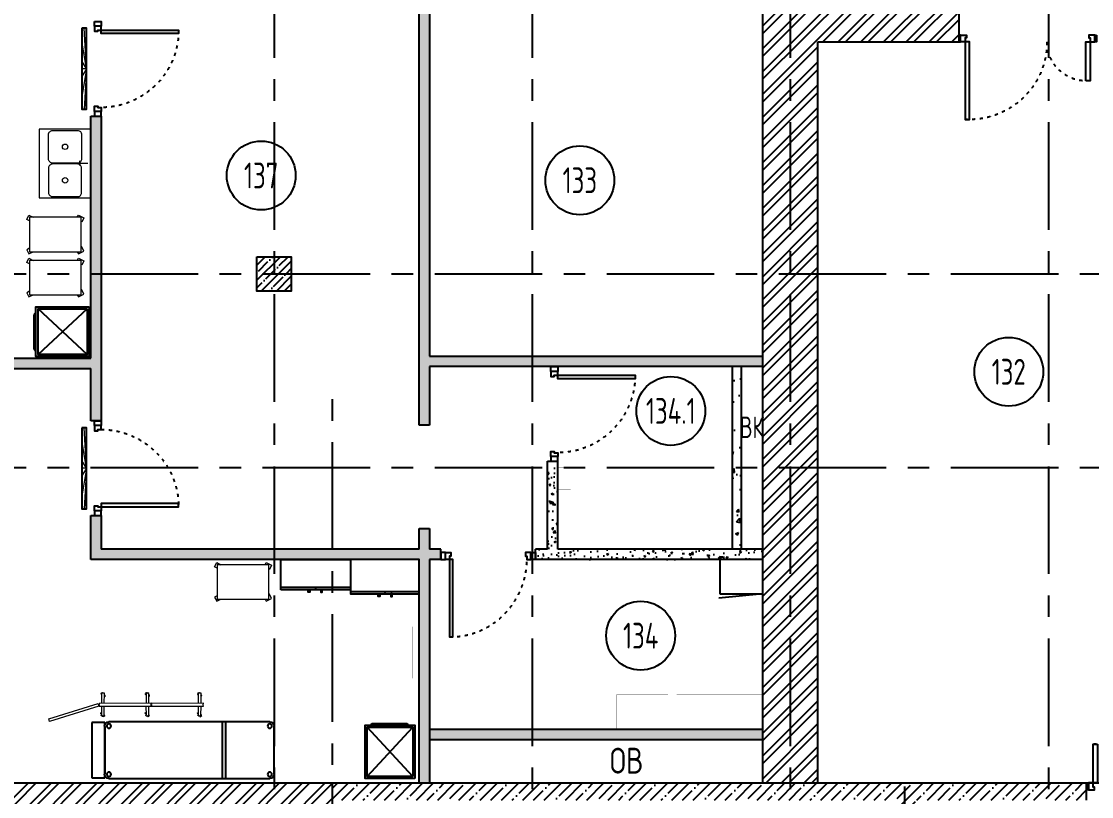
# Model space of a CAD drawing. Header units: millimetres. Extents: x -9318 to 9016603, y 0 to 838141.
# Drawn here: x 66465 to 78905, y 178933 to 187942 of the extents above; entities that cross this region are included whole.
import ezdxf
from ezdxf import colors
from ezdxf.entities.mleader import LeaderData, LeaderLine
from ezdxf.enums import TextEntityAlignment as Align
from ezdxf.math import Vec2, Vec3

# ---------------------------------------------------------------- set-up
doc = ezdxf.new("R2010")
doc.units = ezdxf.units.MM
for name, pattern in [('ACAD_ISO03W100', [30, 12, -18]), ('ADSK_Сверху', [450, 300, -150]), ('CENTER', [2, 1.25, -0.25, 0.25, -0.25])]:
    doc.linetypes.add(name, pattern=pattern)
for name, color, linetype, lineweight in [('АР_Номер помещения', 1, 'Continuous', 25), ('Сантехнические приборы', 7, 'Continuous', 9), ('ТХ_мебель передв', 250, 'Continuous', 13)]:
    doc.layers.add(name, color=color, linetype=linetype, lineweight=lineweight)
doc.layers.add('ТХ_обор_бытовое', color=14, linetype='Continuous')
doc.layers.add('ТХ_обор_мед', color=212, linetype='Continuous')
doc.styles.add('ICOCPEUR', font='isocpeur.ttf')
doc.styles.add('ISOCPEUR', font='isocpeur.ttf', dxfattribs={"width": 0.7})
pattern_1 = [(50, (275635.95, 96407.27), (215.17805, -18.82564), [22.5, -247.5]), (355, (275635.95, 96407.27), (-41.6254, 225.65764), [18, -198]), (100.45144, (275653.88, 96405.7), (173.55265, 206.832), [19.12206, -210.34263]), (46.1842, (275635.95, 96467.27), (320.1724, -49.65578), [33.75, -371.25]), (96.63564, (275662.63, 96463.14), (280.3986, 292.2356), [28.6831, -315.51413]), (351.18416, (275635.95, 96467.27), (280.3986, 292.2356), [27, -297]), (21, (275665.95, 96452.27), (179.07212, -120.78567), [22.5, -247.5]), (326, (275665.95, 96452.27), (72.9946, 217.54501), [18, -198]), (71.45144, (275680.87, 96442.2), (252.06671, 96.75935), [19.12206, -210.34263]), (37.5, (275635.95, 96407.274), (3.647957, 99.868156), [0, -195.6, 0, -201, 0, -198.75]), (7.5, (275635.95, 96407.27), (78.92086, 118.323514), [0, -114.6, 0, -191.1, 0, -75.75]), (327.5, (275569.05, 96407.274), (160.14673, -6.766462), [0, -75, 0, -234, 0, -310.5]), (317.5, (275539.05, 96407.27), (174.95585, 30.031495), [0, -97.5, 0, -155.4, 0, -220.5])]
pattern_2 = [(45, (-887844.57, 261230.07), (-132.58252, 132.58252), []), (45, (-887756.18, 261230.07), (-132.58252, 132.58252), [])]

# ---------------------------------------------------------------- blocks, each defined once
blk = doc.blocks.new('*U983')
at = {"color": 8}
blk.add_lwpolyline([(-100, 80), (-100, 980), (-140, 980), (-140, 80)], close=True, dxfattribs=at)
for points in [[(-1100, 0), (-1100, 80), (-1045, 80), (-1045, 0), (-1100, 0)], [(-1045, 80), (-1045, 0), (-985, 0), (-985, 40), (-1000, 40), (-1000, 80), (-1045, 80)], [(-55, 80), (-55, 0), (-115, 0), (-115, 40), (-100, 40), (-100, 80), (-55, 80)], [(0, 0), (0, 80), (-55, 80), (-55, 0), (0, 0)]]:
    blk.add_lwpolyline(points, dxfattribs=at)
at = {"color": 8, "linetype": 'ACAD_ISO03W100', "ltscale": 3}
blk.add_arc((-100, 80), 900, 90, 180, dxfattribs=at)
blk = doc.blocks.new('*U990')
at = {"color": 8}
blk.add_lwpolyline([(100, 80), (100, 980), (140, 980), (140, 80)], close=True, dxfattribs=at)
for points in [[(0, 0), (0, 80), (55, 80), (55, 0), (0, 0)], [(55, 80), (55, 0), (115, 0), (115, 40), (100, 40), (100, 80), (55, 80)], [(1045, 80), (1045, 0), (985, 0), (985, 40), (1000, 40), (1000, 80), (1045, 80)], [(1100, 0), (1100, 80), (1045, 80), (1045, 0), (1100, 0)]]:
    blk.add_lwpolyline(points, dxfattribs=at)
at = {"color": 8, "linetype": 'ACAD_ISO03W100', "ltscale": 3}
blk.add_arc((100, 80), 900, 0, 90, dxfattribs=at)
blk = doc.blocks.new('*U991')
at = {"color": 8}
blk.add_lwpolyline([(-100, 80), (-100, 980), (-140, 980), (-140, 80)], close=True, dxfattribs=at)
for points in [[(-1100, 0), (-1100, 80), (-1045, 80), (-1045, 0), (-1100, 0)], [(-1045, 80), (-1045, 0), (-985, 0), (-985, 40), (-1000, 40), (-1000, 80), (-1045, 80)], [(-55, 80), (-55, 0), (-115, 0), (-115, 40), (-100, 40), (-100, 80), (-55, 80)], [(0, 0), (0, 80), (-55, 80), (-55, 0), (0, 0)]]:
    blk.add_lwpolyline(points, dxfattribs=at)
at = {"color": 8, "linetype": 'ACAD_ISO03W100', "ltscale": 3}
blk.add_arc((-100, 80), 900, 90, 180, dxfattribs=at)
blk = doc.blocks.new('*U992')
at = {"color": 8}
blk.add_lwpolyline([(-100, 80), (-100, 980), (-140, 980), (-140, 80)], close=True, dxfattribs=at)
for points in [[(-1100, 0), (-1100, 80), (-1045, 80), (-1045, 0), (-1100, 0)], [(-1045, 80), (-1045, 0), (-985, 0), (-985, 40), (-1000, 40), (-1000, 80), (-1045, 80)], [(-55, 80), (-55, 0), (-115, 0), (-115, 40), (-100, 40), (-100, 80), (-55, 80)], [(0, 0), (0, 80), (-55, 80), (-55, 0), (0, 0)]]:
    blk.add_lwpolyline(points, dxfattribs=at)
at = {"color": 8, "linetype": 'ACAD_ISO03W100', "ltscale": 3}
blk.add_arc((-100, 80), 900, 90, 180, dxfattribs=at)
blk = doc.blocks.new('дверь 1600')
at = {"color": 8}
for points in [[(984199, -50491), (984119, -50491), (984119, -50511), (984199, -50511), (984199, -50491)], [(984119, -50511), (984199, -50511), (984199, -50581), (984169, -50581), (984169, -50566), (984119, -50566), (984119, -50511)], [(984119, -52071), (984199, -52071), (984199, -52001), (984169, -52001), (984169, -52016), (984119, -52016), (984119, -52071)], [(984199, -52091), (984119, -52091), (984119, -52071), (984199, -52071), (984199, -52091)]]:
    blk.add_lwpolyline(points, dxfattribs=at)
for points in [[(983669, -50615), (984119, -50615), (984119, -50566), (983669, -50566)], [(984119, -52016), (983219, -52016), (983219, -52016), (983219, -51966), (984119, -51966)]]:
    blk.add_lwpolyline(points, close=True, dxfattribs=at)
at = {"color": 8, "linetype": 'ACAD_ISO03W100', "ltscale": 3}
for centre, radius, start, end in [((984121, -50611), 455, 174.2504, 269.7078), ((984120, -51968), 902, 90.0605, 183.0273)]:
    blk.add_arc(centre, radius, start, end, dxfattribs=at)
blk = doc.blocks.new('_DotSmall')
at = {"color": 8, "linetype": 'ByBlock', "const_width": 0.5}
blk.add_lwpolyline([(-0.0625, 0, 1), (0.0625, 0, 1)], format="xyb", close=True, dxfattribs=at)
blk = doc.blocks.new('*U1042')
at = {"layer": 'АР_Номер помещения', "color": 8}
blk.add_circle((-16128, 3137), 400, dxfattribs=at)
at = {"color": 8, "style": 'ISOCPEUR', "width": 0.7, "flags": 1}
blk.add_attdef('КАТЕГОРИЯ', (-499, -2092), '', height=250, dxfattribs=at)
at = {"layer": 'АР_Номер помещения', "color": 8, "style": 'ISOCPEUR', "width": 0.7}
blk.add_attdef('НОМЕР_ПОМЕЩЕНИЯ', text='', height=300, dxfattribs=at).set_placement((-16128, 3137), align=Align.MIDDLE_CENTER)
blk = doc.blocks.new('*U1044')
at = {"layer": 'АР_Номер помещения', "color": 8}
blk.add_circle((-20965, 2209), 400, dxfattribs=at)
at = {"color": 8, "style": 'ISOCPEUR', "width": 0.7, "flags": 1}
blk.add_attdef('КАТЕГОРИЯ', (-499, -2092), '', height=250, dxfattribs=at)
at = {"layer": 'АР_Номер помещения', "color": 8, "style": 'ISOCPEUR', "width": 0.7}
blk.add_attdef('НОМЕР_ПОМЕЩЕНИЯ', text='', height=300, dxfattribs=at).set_placement((-20965, 2209), align=Align.MIDDLE_CENTER)
blk = doc.blocks.new('*U1045')
at = {"layer": 'АР_Номер помещения', "color": 8}
blk.add_circle((-16480, 4131), 400, dxfattribs=at)
at = {"color": 8, "style": 'ISOCPEUR', "width": 0.7, "flags": 1}
blk.add_attdef('КАТЕГОРИЯ', (-499, -2092), '', height=250, dxfattribs=at)
at = {"layer": 'АР_Номер помещения', "color": 8, "style": 'ISOCPEUR', "width": 0.7}
blk.add_attdef('НОМЕР_ПОМЕЩЕНИЯ', text='', height=300, dxfattribs=at).set_placement((-16480, 4131), align=Align.MIDDLE_CENTER)
blk = doc.blocks.new('*U1004')
at = {"layer": 'АР_Номер помещения', "color": 8}
blk.add_circle((-17373, 1251), 400, dxfattribs=at)
at = {"color": 8, "style": 'ISOCPEUR', "width": 0.7, "flags": 1}
blk.add_attdef('КАТЕГОРИЯ', (-499, -2092), '', height=250, dxfattribs=at)
at = {"layer": 'АР_Номер помещения', "color": 8, "style": 'ISOCPEUR', "width": 0.7}
blk.add_attdef('НОМЕР_ПОМЕЩЕНИЯ', text='', height=300, dxfattribs=at).set_placement((-17373, 1251), align=Align.MIDDLE_CENTER)
blk = doc.blocks.new('*U1005')
at = {"layer": 'АР_Номер помещения', "color": 8}
blk.add_circle((-17741, 1625), 400, dxfattribs=at)
at = {"color": 8, "style": 'ISOCPEUR', "width": 0.7, "flags": 1}
blk.add_attdef('КАТЕГОРИЯ', (-499, -2092), '', height=250, dxfattribs=at)
at = {"layer": 'АР_Номер помещения', "color": 8, "style": 'ISOCPEUR', "width": 0.7}
blk.add_attdef('НОМЕР_ПОМЕЩЕНИЯ', text='', height=300, dxfattribs=at).set_placement((-17741, 1625), align=Align.MIDDLE_CENTER)
blk = doc.blocks.new('Мойка двухсекционная 800')
at = {"layer": 'Сантехнические приборы', "color": 8}
for p, q in [((129, 161), (928, 161)), ((528, 135), (528, 0)), ((552, 44), (498, 44))]:
    blk.add_line(p, q, dxfattribs=at)
blk.add_lwpolyline([(928, 171), (129, 171), (129, -429), (928, -429)], close=True, dxfattribs=at)
for points in [[(476, -321), (191, -321, -0.414214), (144, -274), (144, 15, -0.414214), (191, 63), (476, 63, -0.414214), (523, 15), (523, -274, -0.414214)], [(581, -321), (866, -321, 0.414214), (913, -274), (913, 15, 0.414214), (866, 63), (581, 63, 0.414214), (533, 15), (533, -274, 0.414214)]]:
    blk.add_lwpolyline(points, format="xyb", close=True, dxfattribs=at)
for centre in [(333, -129), (723, -129)]:
    blk.add_circle(centre, 31.9, dxfattribs=at)
blk = doc.blocks.new('У240')
at = {"layer": 'ТХ_обор_бытовое', "color": 8, "lineweight": 0, "ltscale": 100, "transparency": 33554687, "const_width": 2}
blk.add_lwpolyline([(259065, 2932), (259065, 3192), (259215, 3192), (259215, 2932)], close=True, dxfattribs=at)
blk = doc.blocks.new('Шкаф для ПУИ 500х400')
at = {"color": 8}
blk.add_line((400, 0), (450, -510), dxfattribs=at)
blk.add_lwpolyline([(400, -500), (400, 0), (0, 0), (0, -500)], close=True, dxfattribs=at)
blk = doc.blocks.new('У204-3')
at = {"layer": 'ТХ_мебель передв', "color": 8, "ltscale": 100, "const_width": 2}
blk.add_lwpolyline([(-241363, 82602.5), (-240363, 82602.5), (-240363, 82202.5), (-241363, 82202.5)], close=True, dxfattribs=at)
blk = doc.blocks.new('У334')
at = {"layer": 'ТХ_мебель передв', "color": 8, "const_width": 2}
blk.add_lwpolyline([(-178809, 137816), (-178209, 137816), (-178209, 137416), (-178809, 137416)], close=True, dxfattribs=at)
blk = doc.blocks.new('МО482')
at = {"color": 8, "ltscale": 100}
for p, q in [((7028623, 1188374), (7029195, 1188902)), ((7029238, 1188844), (7029238, 1188441))]:
    blk.add_line(p, q, dxfattribs=at)
at = {"color": 8}
blk.add_line((7028623, 1188902), (7029195, 1188374), dxfattribs=at)
at = {"color": 8, "ltscale": 100}
for points in [[(7028599, 1188348), (7028599, 1188928), (7029219, 1188928), (7029219, 1188348)], [(7028623, 1188374), (7028623, 1188902), (7029195, 1188902), (7029195, 1188374)]]:
    blk.add_lwpolyline(points, close=True, dxfattribs=at)
for centre, start, end in [((7029219, 1188839), 13.6333, 89.6875), ((7029219, 1188446), 270.3125, 346.3667)]:
    blk.add_arc(centre, 20.2, start, end, dxfattribs=at)
blk = doc.blocks.new('М038')
at = {"layer": 'ТХ_обор_мед', "color": 8, "lineweight": 0, "const_width": 2}
blk.add_lwpolyline([(-244299, 81707), (-244299, 81787), (-243699, 81787), (-243699, 81707)], close=True, dxfattribs=at)
blk = doc.blocks.new('шкаф 800х350')
at = {"color": 8, "extrusion": (-6.19742e-05, 0.000470712, 1)}
blk.add_line((-6076, 23245, -1), (-6076, 22435, -1), dxfattribs=at)
at = {"color": 8}
blk.add_line((-6076, 22840, -1), (-6104, 22839, -1), dxfattribs=at)
blk.add_lwpolyline([(-6104, 22435), (-5752, 22435), (-5752, 23245), (-6104, 23245)], close=True, dxfattribs=at)
at = {"color": 8, "extrusion": (-6.19742e-05, 0.000470712, 1), "elevation": 11}
for points in [[(-6104, 22917), (-6104, 22901), (-6132, 22901), (-6132, 22917)], [(-6104, 22755), (-6104, 22772), (-6132, 22772), (-6132, 22755)]]:
    blk.add_lwpolyline(points, close=True, dxfattribs=at)
blk = doc.blocks.new('шкаф 800х400')
at = {"color": 8, "extrusion": (-6.19742e-05, 0.000470712, 1)}
blk.add_line((33914, 27217, 0), (33914, 26417, 0), dxfattribs=at)
at = {"color": 8}
blk.add_line((33914, 26817, 0), (33886, 26816, 0), dxfattribs=at)
at = {"color": 8, "elevation": 1}
blk.add_lwpolyline([(33886, 26417), (34286, 26417), (34286, 27217), (33886, 27217)], close=True, dxfattribs=at)
at = {"color": 8, "extrusion": (-6.19742e-05, 0.000470712, 1), "elevation": 11}
for points in [[(33886, 26894), (33886, 26877), (33858, 26877), (33858, 26894)], [(33886, 26732), (33886, 26748), (33858, 26748), (33858, 26732)]]:
    blk.add_lwpolyline(points, close=True, dxfattribs=at)
blk = doc.blocks.new('A$C037C7971')
at = {"color": 8, "lineweight": 18}
for q in [(0, 27), (148, 0), (381, 0), (471, 0), (942, 27), (794, 0), (561, 0)]:
    blk.add_line((471, 54), q, dxfattribs=at)
at = {"color": 8}
blk.add_lwpolyline([(0, 0), (942, 0), (942, 54), (0, 54)], close=True, dxfattribs=at)
blk = doc.blocks.new('137')
at = {"color": 8, "extrusion": (0.000470712, 6.19742e-05, 1)}
for p, q in [((7031710, 1186294, 0), (7031710, 1188164, 0)), ((7031760, 1188214, 0), (7032320, 1188214, 0)), ((7032370, 1188164, 0), (7032370, 1186294, 0)), ((7031715, 1187654, 0), (7032365, 1187654, 0)), ((7031715, 1187614, 0), (7032365, 1187614, 0)), ((7032315, 1186244, 0), (7031765, 1186244, 0))]:
    blk.add_line(p, q, dxfattribs=at)
at = {"color": 8, "linetype": 'ADSK_Сверху', "ltscale": 25, "elevation": 0}
blk.add_lwpolyline([(7031718, 1186244), (7032361, 1186244), (7032361, 1186094), (7031718, 1186094)], close=True, dxfattribs=at)
at = {"color": 8, "extrusion": (0.000470712, 6.19742e-05, 1)}
for centre in [(7031759, 1188163, 3384), (7032319, 1188163, 3384), (7031759, 1186293, 3384), (7032319, 1186293, 3384)]:
    blk.add_circle(centre, 25, dxfattribs=at)
for centre, start, end in [((7031759, 1188163, 3384), 90, 180), ((7032319, 1188163, 3384), 360, 90), ((7031759, 1186293, 3384), 180, 270), ((7032319, 1186293, 3384), 270, 360)]:
    blk.add_arc(centre, 50, start, end, dxfattribs=at)
blk = doc.blocks.new('ширма')
at = {"color": 8, "lineweight": 0}
for points in [[(1095, 1356), (1109, 1375)], [(1102, 1366), (1100, 1377), (1120, 1382), (1121, 1371)], [(1118, 1373), (1203, 1307)], [(858, 845), (849, 852), (1220, 1329), (1231, 1318), (1245, 1309), (874, 833), (865, 840)], [(1183, 1282), (1098, 1348)], [(1124, 1328), (1112, 1327), (1111, 1338)], [(1290, 1199), (1292, 1188), (1300, 1191), (1208, 1262)], [(1228, 1288), (1319, 1217)], [(1288, 1241), (1299, 1242), (1303, 1229)], [(1320, 1211), (1305, 1192), (1311, 1193), (1310, 1198)], [(722, 876), (736, 895)], [(729, 886), (728, 897), (747, 902), (748, 891)], [(745, 894), (830, 827)], [(485, 365), (476, 373), (847, 849), (859, 839), (872, 829), (501, 353), (492, 360)], [(810, 802), (726, 868)], [(751, 849), (740, 847), (738, 859)], [(917, 719), (919, 708), (927, 712), (836, 783)], [(855, 808), (946, 737)], [(915, 761), (926, 763), (931, 749)], [(947, 731), (932, 712), (938, 713), (937, 719)], [(405, 469), (419, 488)], [(493, 395), (408, 461)], [(414, 482), (414, 487), (433, 492), (434, 481)], [(434, 441), (426, 438), (421, 451)], [(428, 486), (513, 420)], [(610, 304), (518, 375)], [(538, 400), (629, 330)], [(481, 360), (474, 370), (-20, 26), (0, 0), (494, 344), (487, 355)], [(598, 354), (611, 359), (614, 342)], [(630, 324), (615, 305)]]:
    blk.add_lwpolyline(points, dxfattribs=at)
blk.add_lwpolyline([(622, 303, 0.044658), (623, 314), (623, 309), (604, 304), (603, 309)], format="xyb", dxfattribs=at)
blk.add_circle((487, 358), 5.98, dxfattribs=at)
for centre, radius, start, end in [((1160, 1359), 57.8, 167.5769, 181.964), ((1116, 1367), 5.98, 52.0998, 142.1), ((1074, 1339), 57.8, 22.2117, 38.7405), ((1101, 1348), 5.98, 142.0998, 232.1), ((1160, 1359), 57.8, 198.1191, 218.7405), ((1338, 1225), 57.8, 201.5634, 218.7404), ((1302, 1192), 5.98, 232.0998, 322.1), ((1256, 1203), 57.8, 18.707, 38.7405), ((1256, 1203), 57.8, 347.5771, 354.9821), ((1317, 1211), 5.98, 322.0998, 52.1), ((728, 869), 5.98, 142.0998, 232.1), ((787, 879), 57.8, 167.5769, 181.964), ((743, 888), 5.98, 52.0998, 142.1), ((701, 860), 57.8, 22.2117, 38.7405), ((787, 879), 57.8, 198.1191, 218.7405), ((883, 723), 57.8, 18.707, 38.7405), ((965, 745), 57.8, 201.5634, 218.7404), ((930, 712), 5.98, 232.0998, 322.1), ((883, 723), 57.8, 347.5771, 354.9821), ((944, 731), 5.98, 322.0998, 52.1), ((411, 461), 5.98, 142.0998, 232.1), ((470, 471), 57.8, 167.5772, 180.3158), ((470, 471), 57.8, 198.8826, 218.7406), ((426, 480), 5.98, 52.0998, 142.1), ((384, 452), 57.8, 21.3711, 38.7405), ((651, 335), 57.8, 204.4307, 218.7406), ((612, 305), 5.98, 232.0998, 322.1), ((566, 316), 57.8, 16.2517, 38.7404), ((627, 324), 5.98, 322.0998, 52.1)]:
    blk.add_arc(centre, radius, start, end, dxfattribs=at)
blk = doc.blocks.new('ММ005 600х400')
at = {"color": 8, "lineweight": 5, "extrusion": (-0.000470712, -6.19742e-05, 1), "elevation": -23}
for points in [[(52069, -20459), (52043, -20446), (52075, -20383), (52125, -20408), (52123, -20413)], [(52109, -21015), (52093, -21046), (52043, -21021), (52069, -20971)]]:
    blk.add_lwpolyline(points, dxfattribs=at)
at = {"color": 8, "lineweight": 5, "extrusion": (0.000470712, -6.19742e-05, 1), "elevation": 26}
for points in [[(52469, -20459), (52494, -20446), (52463, -20383), (52413, -20408), (52415, -20413)], [(52429, -21015), (52445, -21046), (52494, -21021), (52469, -20971)]]:
    blk.add_lwpolyline(points, dxfattribs=at)
at = {"color": 8, "lineweight": 5}
blk.add_lwpolyline([(52069, -21015), (52469, -21015), (52469, -20415), (52069, -20415)], close=True, dxfattribs=at)

msp = doc.modelspace()

# ---------------------------------------------------------------- hatches: boundary and pattern name
at = {"ltscale": 100}
h = msp.add_hatch(dxfattribs=at)
h.set_pattern_fill('AR-CONC', color=256, scale=30)
h.set_pattern_definition(pattern_1)
h.paths.add_polyline_path([(71209.58, 188222.96), (73678.44, 188222.96), (73678.44, 188342.96), (69827.11, 188342.96), (69827.16, 188222.96), (71089.58, 188222.96), (71089.6, 183247.91), (71209.6, 183247.91), (71209.59, 183930), (75081.08, 183930), (75081.91, 183930.83), (75081.91, 184050), (71209.59, 184050)])
h = msp.add_hatch(dxfattribs=at)
h.set_pattern_fill('ANSI32', color=256, scale=500)
h.set_pattern_definition(pattern_2)
h.paths.add_polyline_path([(77362.07, 188342.96), (75081.91, 188342.96), (75082.03, 179093.04), (75722.03, 179092.87), (75721.91, 187702.15), (77362.07, 187703.77)])
h = msp.add_hatch(dxfattribs=at)
h.set_pattern_fill('AR-CONC', color=256, scale=30)
h.set_pattern_definition(pattern_1)
h.paths.add_polyline_path([(67392.16, 186842.15), (67272.16, 186842.14), (67273.07, 184027.96), (63721.91, 184027.96), (63721.91, 183907.96), (67271.57, 183907.96), (67272.19, 183299.23), (67392.19, 183299.23)])
h = msp.add_hatch(dxfattribs=at)
h.set_pattern_fill('ANSI35', color=256, scale=500)
h.set_pattern_definition([(45, (-887850.06, 225079.43), (-88.388348, 88.388348), []), (45, (-887761.68, 225079.43), (-88.388348, 88.388348), [156.25, -31.25, 0, -31.25])])
h.paths.add_polyline_path([(69602.03, 185207.96), (69202.03, 185207.96), (69202.03, 184807.96), (69602.03, 184807.96)])
h = msp.add_hatch(dxfattribs=at)
h.set_pattern_fill('AR-CONC', color=256, scale=2)
h.set_pattern_definition([(50, (-405281.67, 11458.7), (364.36934, -31.87817), [38.1, -419.1]), (355, (-405281.67, 11458.7), (-70.48684, 382.1137), [30.48, -335.28117]), (100.451445, (-405251.3, 11456.04), (293.8825, 350.2355), [32.38002, -356.1805]), (46.1842, (-405281.67, 11560.3), (542.1581, -84.08466), [57.15, -628.65]), (96.63556, (-405236.5, 11553.3), (474.80827, 494.85225), [48.57005, -534.2712]), (351.18415, (-405281.67, 11560.3), (474.80827, 494.85225), [45.71993, -502.91946]), (21, (-405230.87, 11534.9), (303.22878, -204.5304), [38.1, -419.1]), (326, (-405230.87, 11534.9), (123.60406, 368.37593), [30.48, -335.28]), (71.451445, (-405205.6, 11517.85), (426.83284, 163.84554), [32.38002, -356.17988]), (37.5, (-405281.67, 11458.69), (6.177207, 169.110078), [0, -331.216, 0, -340.36, 0, -336.55]), (7.5, (-405281.67, 11458.7), (133.639325, 200.36115), [0, -194.056, 0, -323.596, 0, -128.27]), (327.5, (-405394.95, 11458.69), (271.18119, -11.457488), [0, -127, 0, -396.24, 0, -525.78]), (317.5, (-405445.75, 11458.7), (296.25836, 50.85298), [0, -165.1, 0, -263.144, 0, -373.38])])
h.paths.add_polyline_path([(74733.09, 183928.66), (74732.32, 181806.7), (74831.09, 181808.03), (74831.88, 183930)])
h = msp.add_hatch(dxfattribs=at)
h.set_pattern_fill('AR-CONC', color=256, scale=30)
h.set_pattern_definition(pattern_1)
h.paths.add_polyline_path([(75081.91, 181808.01), (72698.04, 181808.27), (72698.46, 182829.92), (72687.69, 182829.96), (72697.93, 182829.95), (72698.46, 182829.95), (72697.93, 182829.95), (72687.69, 182829.96), (72698.46, 182829.95), (72578.88, 182829.89), (72578.04, 181808.17), (72439.98, 181808.01), (72439.97, 181688.01), (75081.91, 181688.01)])
h = msp.add_hatch(dxfattribs=at)
h.set_pattern_fill('AR-CONC', color=256, scale=30)
h.set_pattern_definition(pattern_1)
h.paths.add_polyline_path([(71339.97, 181808.01), (71209.6, 181808.01), (71209.6, 182047.9), (71089.6, 182047.9), (71089.6, 181808.01), (67392.18, 181808.01), (67392.15, 182199.23), (67272.15, 182199.22), (67272.18, 181688.01), (71089.6, 181688.01), (71089.63, 179092.97), (71209.63, 179092.94), (71209.62, 179680.34), (71209.62, 179595.34), (75081.46, 179595.32), (75082.14, 179715.34), (71209.39, 179715.34), (71209.6, 181688.01), (71339.97, 181688.01)])
h = msp.add_hatch(dxfattribs=at)
h.set_pattern_fill('ANSI32', color=256, scale=500)
h.set_pattern_definition(pattern_2)
h.paths.add_polyline_path([(63721.85, 180107.96), (63081.92, 180107.96), (63081.91, 178452.94), (70082.1, 178452.97), (70082.1, 179092.97), (63721.97, 179092.95)])
h = msp.add_hatch(dxfattribs=at)
h.set_pattern_fill('ANSI35', color=256, scale=700)
h.set_pattern_definition([(45, (-874914.5, 227326.55), (-123.743687, 123.743687), []), (45, (-874790.76, 227326.55), (-123.743687, 123.743687), [218.75, -43.75, 0, -43.75])])
h.paths.add_polyline_path([(70282.1, 178892.96), (76657.1, 178892.96), (76657.1, 171068.11), (76857.1, 171068.11), (76857.1, 178892.96), (78847.1, 178892.96), (78847.1, 179092.96), (70082.1, 179092.96), (70082.09, 178892.96), (70282.09, 178892.96)])

# ---------------------------------------------------------------- linework, layer by layer
at = {"linetype": 'CENTER', "ltscale": 1000}
for p, q in [((69402.03, 230770.43), (69402.03, 175038.08)), ((72402.03, 230770.43), (72402.03, 175038.08)), ((75402.03, 230770.43), (75402.03, 175038.08)), ((78402.03, 230770.43), (78402.03, 175038.08)), ((51268.34, 185007.96), (134446.74, 185007.96)), ((70082.1, 149801.69), (70082.1, 183685.62)), ((51268.34, 182757.96), (134446.74, 182757.96)), ((76732.1, 149801.69), (76732.1, 179184.22)), ((51268.34, 179092.96), (134865.51, 179092.96))]:
    msp.add_line(p, q, dxfattribs=at)
at = {"ltscale": 100}
for p, q in [((75081.91, 179092.96), (75081.91, 188342.96)), ((77362.07, 188342.96), (77362.07, 187702.96)), ((75721.91, 187702.96), (77362.07, 187702.96)), ((75721.91, 179092.96), (75721.91, 187702.96)), ((63721.91, 179092.96), (78847.1, 179092.96)), ((70082.1, 161222.96), (70082.1, 179092.96)), ((78847.1, 178892.96), (78847.1, 179092.96))]:
    msp.add_line(p, q, dxfattribs=at)
for points in [[(71089.6, 183247.9), (71089.57, 188222.96)], [(71209.57, 188222.96), (71209.59, 184050)], [(67272.16, 186842.14), (67392.16, 186842.15)], [(67273.07, 184027.96), (67272.16, 186842.14)], [(67392.16, 186842.15), (67392.19, 183299.23)], [(63721.91, 184027.96), (67273.07, 184027.96)], [(71209.59, 184050), (75081.91, 184050)], [(63721.91, 183907.96), (67271.57, 183907.96)], [(67272.19, 183299.23), (67271.57, 183907.96)], [(71209.59, 183930), (71209.6, 183247.91)], [(75081.91, 183930), (71209.59, 183930)], [(72698.46, 183929.98), (72698.46, 183930)], [(74731.1, 181808.04), (74731.88, 183930)], [(74831.88, 183930), (74831.1, 181808.03)], [(67392.19, 183299.23), (67272.19, 183299.23)], [(71209.6, 183247.91), (71089.6, 183247.9)], [(72578.46, 182830.05), (72698.46, 182829.95)], [(72578.46, 181808.01), (72578.46, 182830.05)], [(72698.46, 181808.01), (72698.46, 182829.95)], [(67272.15, 182199.22), (67392.15, 182199.23)], [(67272.18, 181688.01), (67272.15, 182199.22)], [(67392.15, 182199.23), (67392.18, 181808.01)], [(71089.6, 181808.01), (71089.6, 182047.9)], [(71089.6, 182047.9), (71209.6, 182047.9)], [(71209.6, 182047.9), (71209.6, 181808.01)], [(71089.6, 181808.01), (67392.18, 181808.01)], [(71339.97, 181808.01), (71209.6, 181808.01)], [(71339.95, 181688.01), (71339.97, 181808.01)], [(72439.97, 181688.01), (72439.98, 181808.01)], [(72578.46, 181808.01), (72439.98, 181808.01)], [(75081.91, 181808.01), (72698.46, 181808.01)], [(71089.6, 181688.01), (67272.18, 181688.01)], [(71089.63, 179092.99), (71089.6, 181688.01)], [(71209.6, 181688.01), (71209.62, 179680.34)], [(71339.97, 181688.01), (71209.6, 181688.01)], [(75081.91, 181688.01), (72439.97, 181688.01)], [(71209.62, 179715.34), (75081.91, 179715.34)], [(71209.62, 179680.34), (71209.63, 179092.96)], [(71209.62, 179595.34), (75081.91, 179595.34)]]:
    msp.add_lwpolyline(points, dxfattribs=at)
msp.add_lwpolyline([(69202.03, 185207.96), (69602.03, 185207.96), (69602.03, 184807.96), (69202.03, 184807.96)], close=True, dxfattribs=at)

# ---------------------------------------------------------------- block references
at = {"lineweight": 0, "rotation": 270}
for p in [(67168.17, 187863.09), (67168.17, 183220.18)]:
    msp.add_blockref('A$C037C7971', p, dxfattribs=at)
at = {"xscale": -1}
for name, p, rotation in [('*U983', (67312.27, 187941.92), 270), ('дверь 1600', (129452.59, -796415.93), 270), ('*U991', (72618.46, 183929.95), 270), ('*U990', (67312.31, 182199.01), 270), ('шкаф 800х350', (47044.14, 187439.88), 270), ('ширма', (66781.97, 179837.54, 0), 232.1442435629786), ('дверь 1600', (28356.58, 1163211.84), 90), ('137', (-1118811.49, -6852566.96, -0.26), 270)]:
    msp.add_blockref(name, p, dxfattribs=dict(at, rotation=rotation))
for name, p, rotation in [('Мойка двухсекционная 800', (67101.3, 186818.28), 270), ('ММ005 600х400', (87573.34, 237734.2), 270), ('ММ005 600х400', (87573.34, 237234.2), 270), ('*U992', (71339.95, 181768.01), 180), ('ММ005 600х400', (89755.3, 233697.19), 270), ('шкаф 800х400', (97506.55, 147401.73, -0.63), 89.99999999999999), ('Шкаф для ПУИ 500х400', (75081.91, 181687.96), 270), ('М038', (152796.86, 424606.78), 90)]:
    msp.add_blockref(name, p, dxfattribs=dict(rotation=rotation))
ref = msp.add_blockref('*U1042', (85379.97, 183014.44))
ref.add_attrib('НОМЕР_ПОМЕЩЕНИЯ', '137', dxfattribs={"layer": 'АР_Номер помещения', "color": 8, "height": 300, "style": 'ISOCPEUR', "width": 0.7}).set_placement((69252, 186151.33), align=Align.MIDDLE_CENTER)
ref = msp.add_blockref('*U1044', (93921.07, 183886.37))
ref.add_attrib('НОМЕР_ПОМЕЩЕНИЯ', '133', dxfattribs={"layer": 'АР_Номер помещения', "color": 8, "height": 300, "style": 'ISOCPEUR', "width": 0.7}).set_placement((72956.07, 186095.86), align=Align.MIDDLE_CENTER)
at = {"lineweight": 5}
for p, rotation in [((7095852.6, 1372974.75), 180), ((1259387.4, -6849455.91), 90)]:
    msp.add_blockref('МО482', p, dxfattribs=dict(at, rotation=rotation))
ref = msp.add_blockref('*U1045', (94421.82, 179739.47))
ref.add_attrib('НОМЕР_ПОМЕЩЕНИЯ', '132', dxfattribs={"layer": 'АР_Номер помещения', "color": 8, "height": 300, "style": 'ISOCPEUR', "width": 0.7}).set_placement((77941.72, 183870.26), align=Align.MIDDLE_CENTER)
ref = msp.add_blockref('*U1004', (91386.3, 182164.09))
ref.add_attrib('НОМЕР_ПОМЕЩЕНИЯ', '134.1', dxfattribs={"layer": 'АР_Номер помещения', "color": 8, "height": 300, "style": 'ISOCPEUR', "width": 0.7}).set_placement((74013.27, 183414.95), align=Align.MIDDLE_CENTER)
for name, p in [('У240', (-186366.51, 179566.38)), ('У334', (252190.48, 42299.37)), ('У204-3', (315444.91, 97512.79))]:
    msp.add_blockref(name, p)
ref = msp.add_blockref('*U1005', (91404.23, 179178.53))
ref.add_attrib('НОМЕР_ПОМЕЩЕНИЯ', '134', dxfattribs={"layer": 'АР_Номер помещения', "color": 8, "height": 300, "style": 'ISOCPEUR', "width": 0.7}).set_placement((73663.46, 180803.37), align=Align.MIDDLE_CENTER)

# ---------------------------------------------------------------- texts
at = {"ltscale": 100, "attachment_point": 5, "line_spacing_factor": 0.7, "style": 'ICOCPEUR'}
for s, insert, char_height in [('\\A1;{\\W0.7;ВК}', (74955.72, 183224.5), 250), ('\\A1;{\\W0.8;ОВ}', (73498.21, 179350.41), 300)]:
    msp.add_mtext(s, dxfattribs=dict(at, insert=insert, char_height=char_height))

# ---------------------------------------------------------------- leaders
ml = msp.add_multileader_mtext('Standard')
ml.set_content('+13,200', color=8, style='ISOCPEUR')
ml.set_leader_properties(color=8, linetype='Continuous', lineweight=-1)
ml.set_arrow_properties(name='DOTSMALL')
ml.build(insert=Vec2(0, 0))
ml.multileader.update_dxf_attribs({"has_text_frame": 1, "text_left_attachment_type": 4, "text_right_attachment_type": 4, "dogleg_length": 100, "arrow_head_size": 180})
ctx = ml.context
ctx.base_point, ctx.char_height, ctx.arrow_head_size, ctx.landing_gap_size, ctx.plane_origin = Vec3(93068.63, 826103.47), 250, 180, 50, Vec3(90907.41, 825512.23)
ctx.left_attachment, ctx.right_attachment = 4, 4
notes = []
notes.append((ctx, [(0, (0, 0, 0), (0, 0), (1, 0), 1, [])]))
ctx.mtext.insert, ctx.mtext.width, ctx.mtext.line_spacing_style, ctx.mtext.flow_direction = Vec3(93118.63, 826436.81), 852.697, 2, 5
ml = msp.add_multileader_mtext('Standard')
ml.set_content('+11,550', color=8, style='ISOCPEUR')
ml.set_leader_properties(color=8, linetype='Continuous', lineweight=-1)
ml.set_arrow_properties(name='DOTSMALL')
ml.build(insert=Vec2(0, 0))
ml.multileader.update_dxf_attribs({"has_text_frame": 1, "text_left_attachment_type": 4, "text_right_attachment_type": 4, "dogleg_length": 100, "arrow_head_size": 180})
ctx = ml.context
ctx.base_point, ctx.char_height, ctx.arrow_head_size, ctx.landing_gap_size, ctx.plane_origin = Vec3(88068.63, 825358.47), 250, 180, 50, Vec3(85907.41, 824767.23)
ctx.left_attachment, ctx.right_attachment = 4, 4
notes.append((ctx, [(0, (0, 0, 0), (0, 0), (1, 0), 1, [])]))
ctx.mtext.insert, ctx.mtext.width, ctx.mtext.line_spacing_style, ctx.mtext.flow_direction = Vec3(88118.63, 825691.81), 852.697, 2, 5
ml = msp.add_multileader_mtext('Standard')
ml.set_content('+13,700', color=8, style='ISOCPEUR')
ml.set_leader_properties(color=8, linetype='Continuous', lineweight=-1)
ml.set_arrow_properties(name='DOTSMALL')
ml.build(insert=Vec2(0, 0))
ml.multileader.update_dxf_attribs({"has_text_frame": 1, "text_left_attachment_type": 4, "text_right_attachment_type": 4, "dogleg_length": 100, "arrow_head_size": 180})
ctx = ml.context
ctx.base_point, ctx.char_height, ctx.arrow_head_size, ctx.landing_gap_size, ctx.plane_origin = Vec3(118053.07, 658154.33), 250, 180, 50, Vec3(117803.7, 657493.51)
ctx.left_attachment, ctx.right_attachment = 4, 4
notes.append((ctx, [(0, (0, 0, 0), (0, 0), (1, 0), 1, [])]))
ctx.mtext.insert, ctx.mtext.width, ctx.mtext.line_spacing_style, ctx.mtext.flow_direction = Vec3(118103.07, 658487.66), 852.697, 2, 5
ml = msp.add_multileader_mtext('Standard')
ml.set_content('+13,700', color=8, style='ISOCPEUR')
ml.set_leader_properties(color=8, linetype='Continuous', lineweight=-1)
ml.set_arrow_properties(name='DOTSMALL')
ml.build(insert=Vec2(0, 0))
ml.multileader.update_dxf_attribs({"has_text_frame": 1, "text_left_attachment_type": 4, "text_right_attachment_type": 4, "dogleg_length": 100, "arrow_head_size": 180})
ctx = ml.context
ctx.base_point, ctx.char_height, ctx.arrow_head_size, ctx.landing_gap_size, ctx.plane_origin = Vec3(79585.57, 658000.47), 250, 180, 50, Vec3(77424.36, 657409.23)
ctx.left_attachment, ctx.right_attachment = 4, 4
notes.append((ctx, [(0, (0, 0, 0), (0, 0), (1, 0), 1, [])]))
ctx.mtext.insert, ctx.mtext.width, ctx.mtext.line_spacing_style, ctx.mtext.flow_direction = Vec3(79635.57, 658333.81), 852.697, 2, 5
ml = msp.add_multileader_mtext('Standard')
ml.set_content('+15,850', color=8, style='ISOCPEUR')
ml.set_leader_properties(color=8, linetype='Continuous', lineweight=-1)
ml.set_arrow_properties(name='DOTSMALL')
ml.build(insert=Vec2(0, 0))
ml.multileader.update_dxf_attribs({"has_text_frame": 1, "text_left_attachment_type": 4, "text_right_attachment_type": 4, "dogleg_length": 100, "arrow_head_size": 180})
ctx = ml.context
ctx.base_point, ctx.char_height, ctx.arrow_head_size, ctx.landing_gap_size, ctx.plane_origin = Vec3(78411.29, 652860.4), 250, 180, 50, Vec3(78329.9, 651149.71)
ctx.left_attachment, ctx.right_attachment = 4, 4
notes.append((ctx, [(0, (0, 0, 0), (0, 0), (1, 0), 1, [])]))
ctx.mtext.insert, ctx.mtext.width, ctx.mtext.defined_height, ctx.mtext.line_spacing_style, ctx.mtext.flow_direction = Vec3(78461.29, 653193.74), 696.0353, 776.46, 2, 5
ml = msp.add_multileader_mtext('Standard')
ml.set_content('+15,850', color=8, style='ISOCPEUR')
ml.set_leader_properties(color=8, linetype='Continuous', lineweight=-1)
ml.set_arrow_properties(name='DOTSMALL')
ml.build(insert=Vec2(0, 0))
ml.multileader.update_dxf_attribs({"has_text_frame": 1, "text_left_attachment_type": 4, "text_right_attachment_type": 4, "dogleg_length": 100, "arrow_head_size": 180})
ctx = ml.context
ctx.base_point, ctx.char_height, ctx.arrow_head_size, ctx.landing_gap_size, ctx.plane_origin = Vec3(116043.29, 652621.27), 250, 180, 50, Vec3(116522.41, 649668.82)
ctx.left_attachment, ctx.right_attachment = 4, 4
notes.append((ctx, [(0, (0, 0, 0), (0, 0), (1, 0), 1, [])]))
ctx.mtext.insert, ctx.mtext.width, ctx.mtext.line_spacing_style, ctx.mtext.flow_direction = Vec3(116093.29, 652954.61), 852.697, 2, 5
ml = msp.add_multileader_mtext('Standard')
ml.set_content('+9,800', color=8, style='ISOCPEUR')
ml.set_leader_properties(color=8, linetype='Continuous', lineweight=-1)
ml.set_arrow_properties(name='DOTSMALL')
ml.build(insert=Vec2(0, 0))
ml.multileader.update_dxf_attribs({"has_text_frame": 1, "text_left_attachment_type": 4, "text_right_attachment_type": 4, "dogleg_length": 100, "arrow_head_size": 180})
ctx = ml.context
ctx.base_point, ctx.char_height, ctx.arrow_head_size, ctx.landing_gap_size, ctx.plane_origin = Vec3(118053.07, 538154.33), 250, 180, 50, Vec3(117803.7, 537493.51)
ctx.left_attachment, ctx.right_attachment = 4, 4
notes.append((ctx, [(0, (0, 0, 0), (0, 0), (1, 0), 1, [])]))
ctx.mtext.insert, ctx.mtext.width, ctx.mtext.line_spacing_style, ctx.mtext.flow_direction = Vec3(118103.07, 538487.66), 852.697, 2, 5
ml = msp.add_multileader_mtext('Standard')
ml.set_content('+9,800', color=8, style='ISOCPEUR')
ml.set_leader_properties(color=8, linetype='Continuous', lineweight=-1)
ml.set_arrow_properties(name='DOTSMALL')
ml.build(insert=Vec2(0, 0))
ml.multileader.update_dxf_attribs({"has_text_frame": 1, "text_left_attachment_type": 4, "text_right_attachment_type": 4, "dogleg_length": 100, "arrow_head_size": 180})
ctx = ml.context
ctx.base_point, ctx.char_height, ctx.arrow_head_size, ctx.landing_gap_size, ctx.plane_origin = Vec3(79585.57, 538000.47), 250, 180, 50, Vec3(77424.36, 537409.23)
ctx.left_attachment, ctx.right_attachment = 4, 4
notes.append((ctx, [(0, (0, 0, 0), (0, 0), (1, 0), 1, [])]))
ctx.mtext.insert, ctx.mtext.width, ctx.mtext.line_spacing_style, ctx.mtext.flow_direction = Vec3(79635.57, 538333.81), 852.697, 2, 5
ml = msp.add_multileader_mtext('Standard')
ml.set_content('+11,750', color=8, style='ISOCPEUR')
ml.set_leader_properties(color=8, linetype='Continuous', lineweight=-1)
ml.set_arrow_properties(name='DOTSMALL')
ml.build(insert=Vec2(0, 0))
ml.multileader.update_dxf_attribs({"has_text_frame": 1, "text_left_attachment_type": 4, "text_right_attachment_type": 4, "dogleg_length": 100, "arrow_head_size": 180})
ctx = ml.context
ctx.base_point, ctx.char_height, ctx.arrow_head_size, ctx.landing_gap_size, ctx.plane_origin = Vec3(78411.29, 532860.4), 250, 180, 50, Vec3(78329.9, 531149.71)
ctx.left_attachment, ctx.right_attachment = 4, 4
notes.append((ctx, [(0, (0, 0, 0), (0, 0), (1, 0), 1, [])]))
ctx.mtext.insert, ctx.mtext.width, ctx.mtext.defined_height, ctx.mtext.line_spacing_style, ctx.mtext.flow_direction = Vec3(78461.29, 533193.74), 696.0353, 776.46, 2, 5
ml = msp.add_multileader_mtext('Standard')
ml.set_content('+11,750', color=8, style='ISOCPEUR')
ml.set_leader_properties(color=8, linetype='Continuous', lineweight=-1)
ml.set_arrow_properties(name='DOTSMALL')
ml.build(insert=Vec2(0, 0))
ml.multileader.update_dxf_attribs({"has_text_frame": 1, "text_left_attachment_type": 4, "text_right_attachment_type": 4, "dogleg_length": 100, "arrow_head_size": 180})
ctx = ml.context
ctx.base_point, ctx.char_height, ctx.arrow_head_size, ctx.landing_gap_size, ctx.plane_origin = Vec3(116043.29, 532621.27), 250, 180, 50, Vec3(116522.41, 529668.82)
ctx.left_attachment, ctx.right_attachment = 4, 4
notes.append((ctx, [(0, (0, 0, 0), (0, 0), (1, 0), 1, [])]))
ctx.mtext.insert, ctx.mtext.width, ctx.mtext.line_spacing_style, ctx.mtext.flow_direction = Vec3(116093.29, 532954.61), 852.697, 2, 5
ml = msp.add_multileader_mtext('Standard')
ml.set_content('+7,850', color=8, style='ISOCPEUR')
ml.set_leader_properties(color=8, linetype='Continuous', lineweight=-1)
ml.set_arrow_properties(name='DOTSMALL')
ml.build(insert=Vec2(0, 0))
ml.multileader.update_dxf_attribs({"has_text_frame": 1, "text_left_attachment_type": 4, "text_right_attachment_type": 4, "dogleg_length": 100, "arrow_head_size": 180})
ctx = ml.context
ctx.base_point, ctx.char_height, ctx.arrow_head_size, ctx.landing_gap_size, ctx.plane_origin = Vec3(82569.71, 434646.78), 250, 180, 50, Vec3(82488.32, 433379.22)
ctx.left_attachment, ctx.right_attachment = 4, 4
notes.append((ctx, [(0, (0, 0, 0), (0, 0), (1, 0), 1, [])]))
ctx.mtext.insert, ctx.mtext.width, ctx.mtext.line_spacing_style, ctx.mtext.flow_direction = Vec3(82619.71, 434980.11), 595.5678, 2, 5
for ctx, leaders in notes:
    for number, flags, end, landing, length, lines in leaders:
        leader = LeaderData()
        leader.index, (leader.has_last_leader_line, leader.has_dogleg_vector, leader.attachment_direction) = number, flags
        leader.last_leader_point, leader.dogleg_vector, leader.dogleg_length = Vec3(end), Vec3(landing), length
        for number, points, colour, breaks in lines:
            line = LeaderLine()
            line.index, line.vertices, line.color, line.breaks = number, Vec3.list(points), colors.encode_raw_color(colour), breaks
            leader.lines.append(line)
        ctx.leaders.append(leader)

doc.saveas('drawing.dxf')
